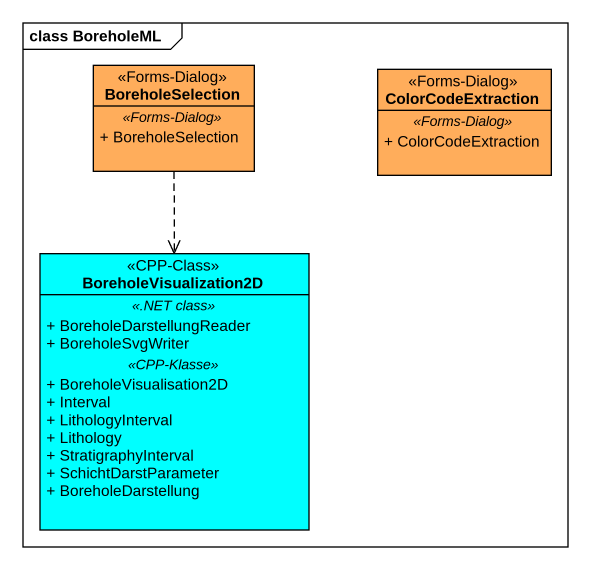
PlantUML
@startuml
mainframe class BoreholeML
hide circle
hide empty members
skinparam classAttributeIconSize 0
class BoreholeSelection <<Forms-Dialog>> #FFAD5B {
  .. <<Forms-Dialog>> ..
  + BoreholeSelection
}
class ColorCodeExtraction <<Forms-Dialog>> #FFAD5B {
  .. <<Forms-Dialog>> ..
  + ColorCodeExtraction
}
class BoreholeVisualization2D <<CPP-Class>> #00FFFF {
  .. <<.NET class>> ..
  + BoreholeDarstellungReader
  + BoreholeSvgWriter
  .. <<CPP-Klasse>> ..
  + BoreholeVisualisation2D
  + Interval
  + LithologyInterval
  + Lithology
  + StratigraphyInterval
  + SchichtDarstParameter
  + BoreholeDarstellung
}
BoreholeSelection ..> BoreholeVisualization2D
@enduml
